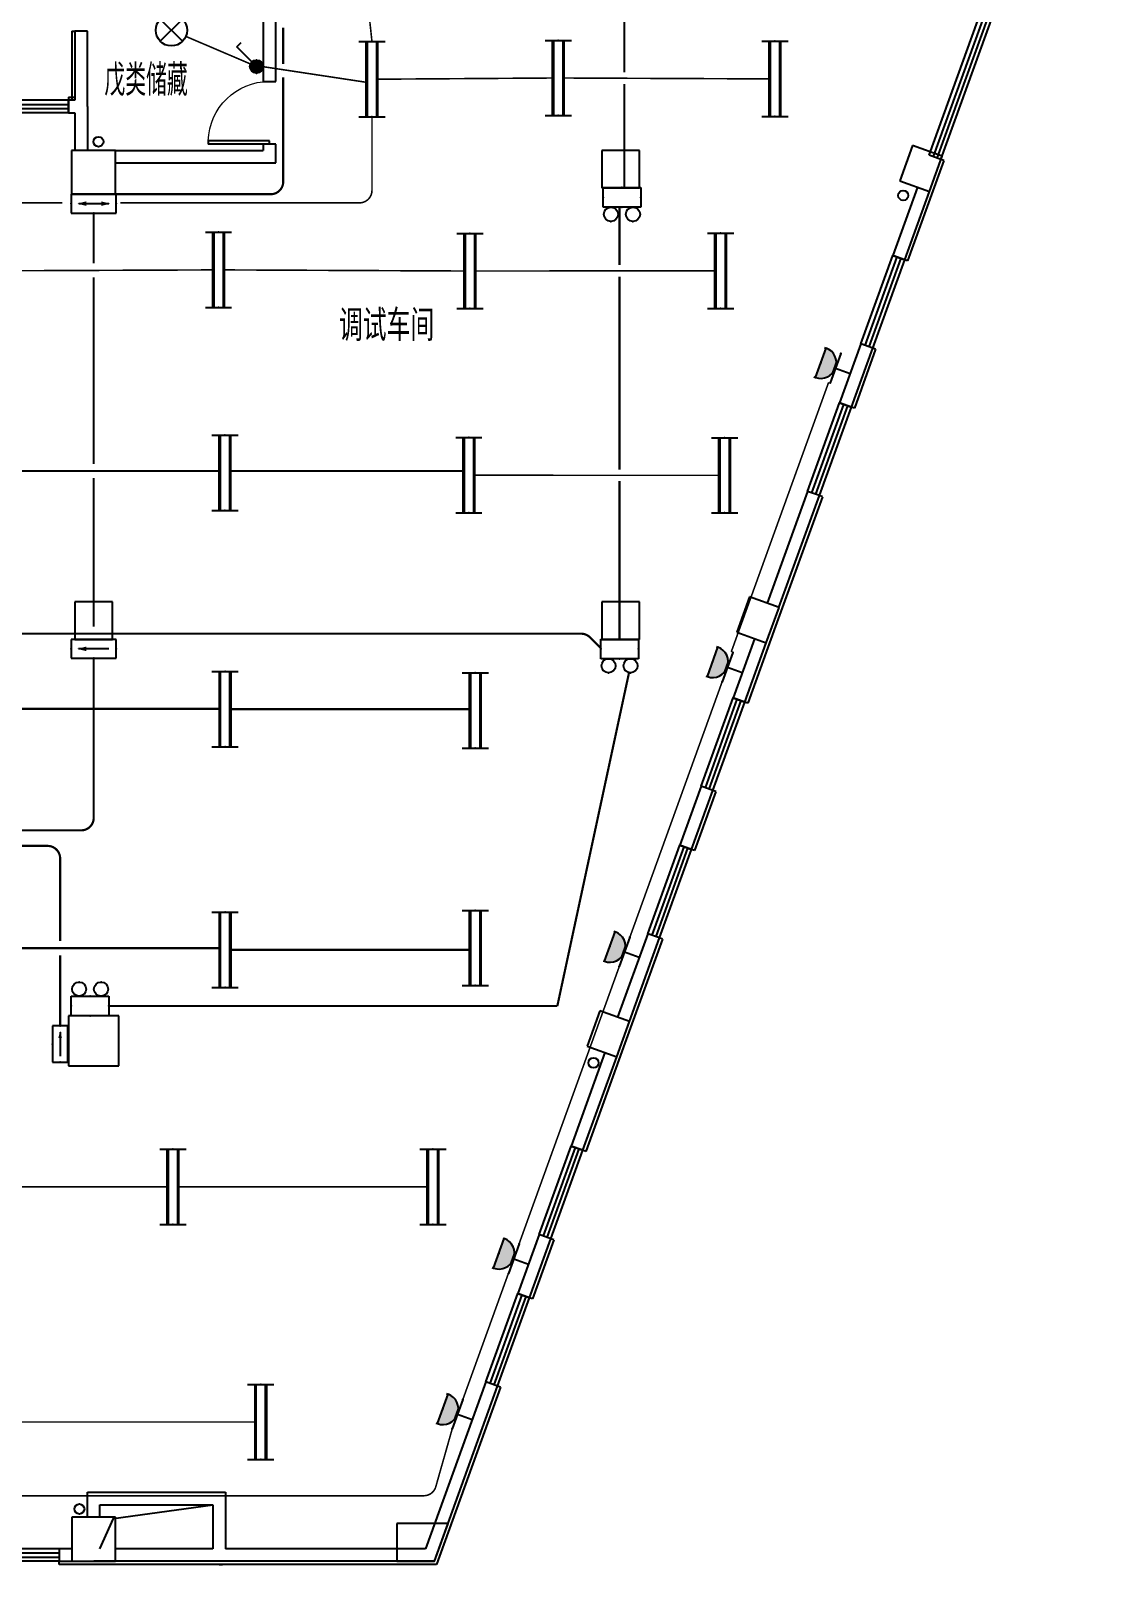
# Model space of a CAD drawing. Extents: x 2166032 to 5302137, y 581493 to 2416206.
# Drawn here: x 2507847 to 2525051, y 1124424 to 1149311 of the extents above; entities that cross this region are included whole.
import ezdxf
from ezdxf.enums import TextEntityAlignment as Align

# ---------------------------------------------------------------- set-up
doc = ezdxf.new("R2010")
doc.units = 0
doc.header["$LTSCALE"] = 1000
doc.header["$MEASUREMENT"] = 0
doc.linetypes.add('DASH', pattern=[0.35, 0.25, -0.1])
for name, color, linetype in [('AXIS', 3, 'Continuous'), ('COLUMN', 2, 'Continuous'), ('EQUIP-动力', 3, 'Continuous'), ('EQUIP-照明', 3, 'Continuous'), ('PUB_TEXT', 7, 'Continuous'), ('SURFACE', 8, 'Continuous'), ('TEL_TEXT', 7, 'Continuous'), ('WALL', 8, 'Continuous'), ('WINDOW', 8, 'Continuous'), ('WIRE-应急', 6, 'DASH'), ('WIRE-照明', 1, 'Continuous'), ('屋面', 151, 'Continuous')]:
    doc.layers.add(name, color=color, linetype=linetype)
doc.styles.add('_HZTXT', font='！tssdeng.shx', dxfattribs={"width": 0.8, "bigfont": '！tssdchn.shx'})
doc.styles.add('_TEL_DIM', font='@tssdeng.shx', dxfattribs={"width": 0.8, "height": 3.5, "bigfont": '!tssdchn.shx'})
doc.styles.get("Standard").update_dxf_attribs({"font": 'tssdeng.shx', "bigfont": 'tssdchn.shx'})
doc.styles.add('TSSD_REIN', font='tssdeng.shx', dxfattribs={"width": 0.7, "bigfont": 'tssdchn.shx'})

# ---------------------------------------------------------------- blocks, each defined once
blk = doc.blocks.new('$equip$00001148')
for p, q in [((0.354, 0.354), (-0.354, -0.354)), ((-0.354, 0.354), (0.354, -0.354))]:
    blk.add_line(p, q)
blk.add_circle((0, 0), 0.5)
at = {"flags": 9}
blk.add_attdef('A', (0, 0), '', height=0.00002, dxfattribs=at)
blk = doc.blocks.new('$equip$00001962')
for p, q in [((0.147, 0.356), (0.625, 0.833)), ((0.625, 0.833), (0.766, 0.692))]:
    blk.add_line(p, q)
blk.add_circle((0, 0.208), 0.208)
for p in [(-0.208, 0.208), (0, 0.417), (0, 0), (0.208, 0.208)]:
    blk.add_point(p)
for points in [[(-0.18, 0.313), (0.18, 0.313), (-0.208, 0.208), (0.208, 0.208)], [(-0.18, 0.104), (0.18, 0.104), (-0.208, 0.208), (0.208, 0.208)], [(-0.104, 0.389), (0.104, 0.389), (-0.18, 0.313), (0.18, 0.313)], [(-0.104, 0.028), (0.104, 0.028), (-0.18, 0.104), (0.18, 0.104)], [(0, 0.417), (0, 0.417), (-0.104, 0.389), (0.104, 0.389)], [(0, 0), (0, 0), (-0.104, 0.028), (0.104, 0.028)]]:
    blk.add_solid(points)
at = {"layer": 'TEL_TEXT', "style": '_TEL_DIM', "flags": 1}
blk.add_attdef('A', text='', height=0.00002, dxfattribs=at).set_placement((0, 0), align=Align.MIDDLE_CENTER)
blk = doc.blocks.new('$equip$00001237')
for p, q in [((-0.5, 1.05), (-0.5, 1)), ((-0.5, 1), (0.5, 1)), ((0.5, 1.05), (0.5, 1)), ((0.5, 0.5), (-0.5, 0.5)), ((0, 0.5), (0, 0))]:
    blk.add_line(p, q)
blk.add_arc((0, 1), 0.5, 180, 0)
for p in [(0, 1), (-0.5, 0.5), (0.5, 0.5), (0, 0)]:
    blk.add_point(p)
for points in [[(0.433, 0.75), (-0.433, 0.75), (0.5, 1), (-0.5, 1)], [(0.25, 0.567), (-0.25, 0.567), (0.433, 0.75), (-0.433, 0.75)], [(0, 0.5), (0, 0.5), (0.25, 0.567), (-0.25, 0.567)]]:
    blk.add_solid(points)
at = {"flags": 9}
blk.add_attdef('A', (0, 0), '', height=0.00002, dxfattribs=at)
blk = doc.blocks.new('$equip$00001687')
for p, q in [((0.72, 0.6), (-0.72, 0.6)), ((-0.72, 0.6), (-0.72, 0)), ((0.72, 0), (0.72, 0.6)), ((-0.72, 0), (0.72, 0))]:
    blk.add_line(p, q)
at = {"color": 7}
blk.add_line((-0.48, 0.3), (0.48, 0.3), dxfattribs=at)
for p in [(0, 0.6), (-0.72, 0.3), (0, 0), (0.72, 0.3)]:
    blk.add_point(p)
blk.add_solid([(0.24, 0.228), (0.528, 0.3), (0.24, 0.372)])
at = {"layer": 'TEL_TEXT', "style": '_TEL_DIM', "flags": 1}
blk.add_attdef('A', text='', height=0.00002, dxfattribs=at).set_placement((0, 0), align=Align.MIDDLE_CENTER)
blk = doc.blocks.new('$equip_U$00000006')
at = {"color": 3}
for p, q in [((-0.6, 0.624), (0.6, 0.624)), ((-0.6, 0), (-0.6, 0.624)), ((0.6, 0.624), (0.6, 0)), ((0.6, 0), (-0.6, 0))]:
    blk.add_line(p, q, dxfattribs=at)
for centre in [(-0.35, 0.849), (0.35, 0.849)]:
    blk.add_circle(centre, 0.225, dxfattribs=at)
at = {"style": '_TEL_DIM', "flags": 1}
blk.add_attdef('A', text='', height=0.00002, dxfattribs=at).set_placement((0, 0), align=Align.MIDDLE_CENTER)
blk = doc.blocks.new('$equip_U$00000175(20081108-2321)')
for p in [(0, 0.624), (-0.6, 0.312), (0, 0), (0.6, 0.312)]:
    blk.add_point(p)
blk.add_blockref('$equip_U$00000006', (0, 0))
at = {"color": 7, "style": '_TEL_DIM', "flags": 1}
blk.add_attdef('A', text='', height=0.000025, dxfattribs=at).set_placement((0, 0), align=Align.MIDDLE_CENTER)
blk = doc.blocks.new('$equip_U$00000184(许虹剑)')
for p in [(-0.35, 1.074), (0.35, 1.074), (-0.6, 0.312), (0, 0), (0.6, 0.312)]:
    blk.add_point(p)
blk.add_blockref('$equip_U$00000175(20081108-2321)', (0, 0))
at = {"color": 7, "style": '_TEL_DIM', "flags": 1}
blk.add_attdef('A', text='', height=0.000025, dxfattribs=at).set_placement((0, 0), align=Align.MIDDLE_CENTER)
blk = doc.blocks.new('$equip_U$00000360(20081108-2321)')
at = {"ltscale": 5}
for p in [(-0.35, 1.074), (0.35, 1.074), (-0.6, 0.312), (0, 0), (0.6, 0.312)]:
    blk.add_point(p, dxfattribs=at)
blk.add_blockref('$equip_U$00000184(许虹剑)', (0, 0), dxfattribs=at)
at = {"color": 7, "style": '_TEL_DIM', "flags": 1}
blk.add_attdef('A', text='', height=0.000025, dxfattribs=at).set_placement((0, 0), align=Align.MIDDLE_CENTER)
blk = doc.blocks.new('$equip$00001160')
for p, q in [((-1.2, 0.417), (-1.2, -0.417)), ((-1.2, 0.167), (1.2, 0.167)), ((1.2, 0.417), (1.2, -0.417)), ((-1.2, -0.167), (1.2, -0.167))]:
    blk.add_line(p, q)
at = {"const_width": 0.1}
for points in [[(-1.2, 0.167), (1.2, 0.167)], [(-1.2, -0.167), (1.2, -0.167)]]:
    blk.add_lwpolyline(points, dxfattribs=at)
at = {"layer": 'EQUIP-照明'}
for p in [(-1.2, 0), (0, 0.167), (1.2, 0), (0, -0.167)]:
    blk.add_point(p, dxfattribs=at)
at = {"layer": 'EQUIP-照明', "flags": 9}
blk.add_attdef('A', (0, 0), '', height=0.00002, dxfattribs=at)
blk = doc.blocks.new('$equip$00001685')
for p, q in [((0.72, 0.6), (-0.72, 0.6)), ((-0.72, 0.6), (-0.72, 0)), ((0.72, 0), (0.72, 0.6)), ((-0.72, 0), (0.72, 0))]:
    blk.add_line(p, q)
at = {"color": 7}
blk.add_line((-0.48, 0.3), (0.48, 0.3), dxfattribs=at)
for p in [(0, 0.6), (-0.72, 0.3), (0, 0), (0.72, 0.3)]:
    blk.add_point(p)
for points in [[(-0.24, 0.228), (-0.528, 0.3), (-0.24, 0.372)], [(0.24, 0.228), (0.528, 0.3), (0.24, 0.372)]]:
    blk.add_solid(points)
at = {"layer": 'TEL_TEXT', "style": '_TEL_DIM', "flags": 1}
blk.add_attdef('A', text='', height=0.00002, dxfattribs=at).set_placement((0, 0), align=Align.MIDDLE_CENTER)
blk = doc.blocks.new('$equip$00001686')
for p, q in [((0.72, 0.6), (-0.72, 0.6)), ((-0.72, 0.6), (-0.72, 0)), ((-0.72, 0), (0.72, 0)), ((0.72, 0), (0.72, 0.6))]:
    blk.add_line(p, q)
at = {"color": 7}
blk.add_line((-0.48, 0.3), (0.48, 0.3), dxfattribs=at)
for p in [(-0.72, 0.3), (0, 0.6), (0, 0), (0.72, 0.3)]:
    blk.add_point(p)
blk.add_solid([(-0.24, 0.228), (-0.528, 0.3), (-0.24, 0.372)])
at = {"layer": 'TEL_TEXT', "style": '_TEL_DIM', "flags": 1}
blk.add_attdef('A', text='', height=0.00002, dxfattribs=at).set_placement((0, 0), align=Align.MIDDLE_CENTER)
blk = doc.blocks.new('$TCHSYS$WIN2D')
for p, q in [((-0.5, 0.5), (0.5, 0.5)), ((-0.5, 0.5), (-0.5, -0.5)), ((0.5, 0.5), (0.5, -0.5)), ((0.5, 0.1667), (-0.5, 0.1667)), ((0.5, -0.1667), (-0.5, -0.1667)), ((-0.5, -0.5), (0.5, -0.5))]:
    blk.add_line(p, q)
blk = doc.blocks.new('$TCHSYS$DOOR2D')
for p, q in [((0.45, 0.975), (0.5, 0.975)), ((0.45, 0), (0.45, 0.975)), ((0.5, 0), (0.5, 0.975)), ((0.5, 0), (0.45, 0))]:
    blk.add_line(p, q)
at = {"lineweight": 13}
blk.add_arc((0.475, 0), 0.975, 91.4693, 180, dxfattribs=at)

msp = doc.modelspace()

# ---------------------------------------------------------------- linework, layer by layer
msp.add_circle((2604640.5, 1020101.3), 438608.5)
at = {"layer": 'AXIS'}
msp.add_lwpolyline([(2508942.8, 1125111.5), (2509155.6, 1125595.4), (2510742.8, 1125811.3)], dxfattribs=at)
at = {"layer": 'COLUMN'}
for p, q in [((2509191.2, 1147411.3), (2508491.2, 1147411.3)), ((2508491.2, 1147411.3), (2508491.2, 1146711.3)), ((2509191.2, 1146711.3), (2509191.2, 1147411.3)), ((2517542.8, 1147411.3), (2516942.8, 1147411.3)), ((2516942.8, 1147411.3), (2516942.8, 1146811.3)), ((2517542.8, 1146811.3), (2517542.8, 1147411.3)), ((2521893, 1147489.7), (2521689.3, 1146925.3)), ((2522363.8, 1147319.7), (2521893, 1147489.7)), ((2522160, 1146755.4), (2522363.8, 1147319.7)), ((2516942.8, 1146811.3), (2517542.8, 1146811.3)), ((2521689.3, 1146925.3), (2522160, 1146755.4)), ((2508491.2, 1146711.3), (2509191.2, 1146711.3)), ((2509142.8, 1140211.3), (2508542.8, 1140211.3)), ((2508542.8, 1140211.3), (2508542.8, 1139611.3)), ((2509142.8, 1139611.3), (2509142.8, 1140211.3)), ((2517542.8, 1140211.3), (2516942.8, 1140211.3)), ((2516942.8, 1140211.3), (2516942.8, 1139611.3)), ((2517542.8, 1139611.3), (2517542.8, 1140211.3)), ((2519293.5, 1140289.7), (2519089.7, 1139725.3)), ((2519765, 1140119.4), (2519293.5, 1140289.7)), ((2519561.3, 1139555.1), (2519765, 1140119.4)), ((2508542.8, 1139611.3), (2509142.8, 1139611.3)), ((2516942.8, 1139611.3), (2517542.8, 1139611.3)), ((2519089.7, 1139725.3), (2519561.3, 1139555.1)), ((2516910.5, 1133689.7), (2516706.8, 1133125.3)), ((2517381.3, 1133519.7), (2516910.5, 1133689.7)), ((2509241.2, 1133611.3), (2508441.2, 1133611.3)), ((2508441.2, 1133611.3), (2508441.2, 1132811.3)), ((2509241.2, 1132811.3), (2509241.2, 1133611.3)), ((2517177.5, 1132955.4), (2517381.3, 1133519.7)), ((2516706.8, 1133125.3), (2517177.5, 1132955.4)), ((2508441.2, 1132811.3), (2509241.2, 1132811.3)), ((2509192.5, 1125611.5), (2508492.5, 1125611.5)), ((2508492.5, 1125611.5), (2508492.5, 1124911.5)), ((2509192.5, 1124911.5), (2509192.5, 1125611.5)), ((2508492.5, 1124911.5), (2509192.5, 1124911.5))]:
    msp.add_line(p, q, dxfattribs=at)
msp.add_lwpolyline([(2513674.9, 1125511.3), (2513674.9, 1124911.3), (2514274.9, 1124911.3), (2514491.5, 1125511.3), (2513674.9, 1125511.3)], dxfattribs=at)
at = {"layer": 'SURFACE'}
for p, q in [((2508492.8, 1149311.3), (2508542.8, 1149311.3)), ((2508492.8, 1149311.3), (2508492.8, 1148261.3)), ((2508442.8, 1148261.3), (2508442.8, 1148211.3)), ((2508442.8, 1148261.3), (2508492.8, 1148261.3)), ((2508492.8, 1148261.3), (2508492.8, 1148211.3)), ((2508492.8, 1148261.3), (2508492.8, 1148211.3)), ((2508492.8, 1148261.3), (2508542.8, 1148261.3)), ((2522326.7, 1147072.1), (2521813.3, 1145650.1)), ((2522390.6, 1147248.9), (2522326.7, 1147072.1)), ((2522390.6, 1147248.9), (2522344.2, 1147265.6)), ((2521813.3, 1145650.1), (2521766.3, 1145667.1)), ((2521303.9, 1144239.2), (2520964.3, 1143298.6)), ((2521303.9, 1144239.2), (2521256.9, 1144256.2)), ((2520964.3, 1143298.6), (2520917.3, 1143315.6)), ((2520454.9, 1141887.8), (2519710.2, 1139825.2)), ((2520454.9, 1141887.8), (2520407.9, 1141904.8)), ((2519710.2, 1139825.2), (2519266.4, 1138595.8)), ((2519266.4, 1138595.8), (2519219.3, 1138612.8)), ((2518757, 1137184.9), (2518417.4, 1136244.4)), ((2518757, 1137184.9), (2518709.9, 1137201.9)), ((2518417.4, 1136244.4), (2518370.3, 1136261.3)), ((2517908, 1134833.5), (2517308.7, 1133173.7)), ((2517908, 1134833.5), (2517861, 1134850.5)), ((2517308.7, 1133173.7), (2516685.5, 1131447.4)), ((2516685.5, 1131447.4), (2516638.4, 1131464.4)), ((2516176.1, 1130036.6), (2515836.5, 1129096)), ((2516176.1, 1130036.6), (2516129, 1130053.6)), ((2515836.5, 1129096), (2515789.4, 1129113)), ((2515327.1, 1127685.2), (2514307.5, 1124861.3)), ((2515327.1, 1127685.2), (2515280.1, 1127702.1)), ((2508292.8, 1124861.3), (2508292.8, 1124911.3)), ((2508842.8, 1124861.3), (2508292.8, 1124861.3)), ((2510842.8, 1124861.3), (2508842.8, 1124861.3)), ((2514307.5, 1124861.3), (2510842.8, 1124861.3)), ((2510842.8, 1124861.3), (2510892.8, 1124861.3)), ((2510892.8, 1124861.3), (2510892.8, 1124861.3))]:
    msp.add_line(p, q, dxfattribs=at)
at = {"layer": 'WALL'}
for p, q in [((2511742.8, 1148511.3), (2511742.8, 1151311.3)), ((2511542.8, 1151111.3), (2511542.8, 1148511.3)), ((2508742.8, 1149311.3), (2508542.8, 1149311.3)), ((2508542.8, 1149311.3), (2508542.8, 1148211.3)), ((2508742.8, 1148111.3), (2508742.8, 1149311.3)), ((2511542.8, 1148511.3), (2511742.8, 1148511.3)), ((2508542.8, 1148211.3), (2508442.8, 1148211.3)), ((2508442.8, 1148211.3), (2508442.8, 1148011.3)), ((2508742.8, 1148111.3), (2508742.8, 1147411.3)), ((2508442.8, 1148011.3), (2508542.8, 1148011.3)), ((2508542.8, 1148011.3), (2508542.8, 1147411.3)), ((2509191.2, 1147411.3), (2511542.8, 1147411.3)), ((2511742.8, 1147511.3), (2511542.8, 1147511.3)), ((2511542.8, 1147511.3), (2511542.8, 1147411.3)), ((2511742.8, 1147211.3), (2511742.8, 1147511.3)), ((2509191.2, 1147211.3), (2511742.8, 1147211.3)), ((2521971.2, 1146823.5), (2521578.2, 1145735)), ((2521766.3, 1145667.1), (2522159.3, 1146755.6)), ((2521578.2, 1145735), (2521766.3, 1145667.1)), ((2521068.8, 1144324.1), (2520729.2, 1143383.5)), ((2521256.9, 1144256.2), (2521068.8, 1144324.1)), ((2520917.3, 1143315.6), (2521256.9, 1144256.2)), ((2520729.2, 1143383.5), (2520917.3, 1143315.6)), ((2520219.8, 1141972.7), (2519575.4, 1140187.9)), ((2519763.5, 1140120), (2520407.9, 1141904.8)), ((2520407.9, 1141904.8), (2520219.8, 1141972.7)), ((2519371.6, 1139623.5), (2519031.2, 1138680.7)), ((2519219.3, 1138612.8), (2519559.8, 1139555.6)), ((2519031.2, 1138680.7), (2519219.3, 1138612.8)), ((2518521.8, 1137269.8), (2518182.2, 1136329.3)), ((2518370.3, 1136261.3), (2518709.9, 1137201.9)), ((2518709.9, 1137201.9), (2518521.8, 1137269.8)), ((2518182.2, 1136329.3), (2518370.3, 1136261.3)), ((2517672.8, 1134918.4), (2517192.5, 1133587.9)), ((2517861, 1134850.5), (2517672.8, 1134918.4)), ((2517380.6, 1133520), (2517861, 1134850.5)), ((2516988.7, 1133023.5), (2516450.3, 1131532.3)), ((2516638.4, 1131464.4), (2517176.8, 1132955.6)), ((2516450.3, 1131532.3), (2516638.4, 1131464.4)), ((2515940.9, 1130121.5), (2515601.3, 1129180.9)), ((2515789.4, 1129113), (2516129, 1130053.6)), ((2516129, 1130053.6), (2515940.9, 1130121.5)), ((2515601.3, 1129180.9), (2515789.4, 1129113)), ((2515091.9, 1127770.1), (2514132, 1125111.3)), ((2514272.4, 1124911.3), (2515280.1, 1127702.1)), ((2515280.1, 1127702.1), (2515091.9, 1127770.1)), ((2508742.8, 1125611.5), (2508742.8, 1126011.3)), ((2508742.8, 1126011.3), (2510942.8, 1126011.3)), ((2510942.8, 1126011.3), (2510942.8, 1125111.3)), ((2508942.8, 1125611.5), (2508942.8, 1125811.3)), ((2508942.8, 1125811.3), (2510742.8, 1125811.3)), ((2510742.8, 1125811.3), (2510742.8, 1125111.3)), ((2508492.5, 1125111.3), (2508292.8, 1125111.3)), ((2508292.8, 1125111.3), (2508292.8, 1124911.3)), ((2508292.8, 1124911.3), (2508842.8, 1124911.3)), ((2510842.8, 1124911.3), (2508842.8, 1124911.3)), ((2510742.8, 1125111.3), (2509192.5, 1125111.3)), ((2514272.4, 1124911.3), (2510842.8, 1124911.3)), ((2514132, 1125111.3), (2510942.8, 1125111.3))]:
    msp.add_line(p, q, dxfattribs=at)
msp.add_lwpolyline([(2513674.9, 1125511.3), (2513672.6, 1124911.3), (2514274.9, 1124911.3), (2514491.5, 1125511.3), (2513674.9, 1125511.3)], dxfattribs=at)
at = {"layer": 'WIRE-应急', "linetype": 'DASH', "const_width": 35}
for points in [[(2517298.3, 1150644.7), (2517298.3, 1148653.4)], [(2511862.8, 1149369.4), (2511862.8, 1148790.7)], [(2517298.3, 1148468.4), (2517298.3, 1146816.3)], [(2508842.8, 1145609.3), (2508842.8, 1146411.3)], [(2517222.2, 1145581.6), (2517222.2, 1146504.1)], [(2508842.8, 1142409.7), (2508842.8, 1145384.3)], [(2517222.2, 1142321.5), (2517222.2, 1145396.6)], [(2508842.8, 1139815.8), (2508842.8, 1142184.7)], [(2517222.2, 1139616.3), (2517222.2, 1142136.5)], [(2502625.1, 1139703.3), (2511779.5, 1139703.3)], [(2516231, 1133766.1), (2517373.6, 1139081.9)], [(2508307.9, 1133447.2), (2508307.9, 1134575.9)], [(2509084.9, 1133766.1), (2516231, 1133766.1)]]:
    msp.add_lwpolyline(points, dxfattribs=at)
for points in [[(2511862.8, 1148576.7), (2511862.8, 1146911.3, -0.4142136), (2511662.8, 1146711.3), (2509191.2, 1146711.3)], [(2511779.5, 1139703.3), (2516610.4, 1139703.3, -0.1989124), (2516751.9, 1139644.7), (2516922, 1139474.5)], [(2508842.8, 1139311.3), (2508842.8, 1136767.1, -0.4142136), (2508642.8, 1136567.1), (2501757.4, 1136567.1)], [(2508307.9, 1134800.9), (2508307.9, 1136119.1, 0.4142136), (2508107.9, 1136319.1), (2501777.4, 1136319.1)]]:
    msp.add_lwpolyline(points, format="xyb", dxfattribs=at)
at = {"layer": 'WIRE-照明', "linetype": 'Continuous'}
for points, const_width in [([(2513164, 1150205.2), (2513277.2, 1149145.8)], 25), ([(2511437, 1148748), (2510310.5, 1149228.9)], 25), ([(2511527.2, 1148748), (2513207.9, 1148493.5)], 25), ([(2513360.5, 1148545.8), (2516162.8, 1148565.1)], 25), ([(2516329.5, 1148565.1), (2519615.3, 1148550.8)], 25), ([(2510748.4, 1145504.9), (2506611.1, 1145487.3)], 25), ([(2510915.1, 1145504.9), (2514754.8, 1145487.1)], 25), ([(2514921.5, 1145487.1), (2518749.5, 1145490.4)], 25), ([(2506597.7, 1142297.2), (2510850.5, 1142297.2)], 35), ([(2511017.1, 1142297.2), (2514738.3, 1142297.2)], 35), ([(2514905, 1142230.1), (2518813.4, 1142228.3)], 25), ([(2506597.7, 1138505.1), (2510852.7, 1138505.1)], 35), ([(2511019.4, 1138498.2), (2514840.5, 1138498.2)], 35), ([(2506597.7, 1134688.4), (2510852.7, 1134688.4)], 35), ([(2511019.4, 1134662.3), (2514840.5, 1134662.3)], 35), ([(2506597.7, 1130882.5), (2510022.1, 1130882.5)], 25), ([(2510188.7, 1130882.5), (2514165.5, 1130880.6)], 25), ([(2506618.8, 1127132.3), (2511420.6, 1127132.3)], 25)]:
    msp.add_lwpolyline(points, dxfattribs=dict(at, const_width=const_width))
at = {"layer": 'WIRE-照明', "linetype": 'Continuous', "const_width": 25}
for points in [[(2513277.2, 1147945.8), (2513277.2, 1146773.8, -0.4142136), (2513077.2, 1146573.8), (2509265.7, 1146573.8)], [(2508343.2, 1146573.8), (2500955.3, 1146573.8, 0.4142136), (2500755.3, 1146373.8), (2500755.3, 1145686.4)]]:
    msp.add_lwpolyline(points, format="xyb", dxfattribs=at)
at = {"layer": 'WIRE-照明', "color": 1, "linetype": 'Continuous', "const_width": 25}
for points in [[(2519002.3, 1139412.5), (2520554.7, 1143712.3)], [(2518856.7, 1138933.5), (2517387.6, 1134864.4)], [(2517217.8, 1134394.1), (2515620.9, 1129971.2)], [(2515451.1, 1129501), (2514725.5, 1127491.2)]]:
    msp.add_lwpolyline(points, dxfattribs=at)
at = {"layer": 'WIRE-照明', "linetype": 'Continuous'}
msp.add_lwpolyline([(2500792.8, 1127886.8, 35, 35, 0), (2500792.8, 1126155.7, 35, 25, 0.4142136), (2500992.8, 1125955.7, 25, 25, 0), (2514102.6, 1125955.7, 25, 25, 0.3157558), (2514290.7, 1126087.6, 25, 25, 0), (2514555.7, 1127020.9, 25, 25, 0)], format="xyseb", dxfattribs=at)
at = {"layer": '屋面', "color": 6}
for centre in [(2508918.2, 1147549.6), (2521743.9, 1146692.4), (2516807.3, 1132859.9), (2508614.2, 1125744.5)]:
    msp.add_circle(centre, 80, dxfattribs=at)

# ---------------------------------------------------------------- block references
at = {"layer": 'EQUIP-动力', "xscale": 500.0000000000711, "yscale": 500, "zscale": 500.0000000000355, "rotation": 70.14790401486997}
for p in [(2520899, 1143853.8), (2519176.7, 1139083.8), (2517537.8, 1134544.4), (2515771.1, 1129651.2), (2514875.7, 1127171.2)]:
    msp.add_blockref('$equip$00001237', p, dxfattribs=at)
at = {"layer": 'EQUIP-照明', "xscale": 500, "yscale": 500, "zscale": 500}
for name, p in [('$equip$00001148', (2510080.6, 1149327)), ('$equip$00001685', (2508843.3, 1146411.3)), ('$equip_U$00000360(20081108-2321)', (2508784.8, 1133610))]:
    msp.add_blockref(name, p, dxfattribs=at)
at = {"layer": 'EQUIP-照明'}
for name, p, xscale, yscale, zscale, rotation in [('$equip$00001962', (2511541.2, 1148748), 500, 500, 500, 89.99999999994664), ('$equip$00001160', (2513277.2, 1148545.8), 500, 500, 500, 90), ('$equip$00001160', (2516246.2, 1148565.1), 500, 500, 500, 90), ('$equip$00001160', (2519698.6, 1148550.8), 500, 500, 500, 90), ('$equip_U$00000360(20081108-2321)', (2517261, 1146816.3), 500, 500, 500, 180), ('$equip$00001160', (2510831.8, 1145504.9), 500, 500, 500, 90), ('$equip$00001160', (2514838.2, 1145487.1), 500, 500, 500, 90), ('$equip$00001160', (2518832.9, 1145490.4), 500, 500, 500, 90), ('$equip$00001160', (2510933.8, 1142267.5), 500, 500, 500, 90), ('$equip$00001160', (2514821.7, 1142230.1), 500, 500, 500, 90), ('$equip$00001160', (2518896.7, 1142228.3), 500, 500, 500, 90), ('$equip$00001687', (2508842.8, 1139611.3), 500, 500, 500, 180), ('$equip_U$00000360(20081108-2321)', (2517222.2, 1139616.3), 500, 500, 500, 180), ('$equip$00001160', (2510936.1, 1138498.2), 500, 500, 500, 90), ('$equip$00001160', (2514923.9, 1138479.4), 500, 500, 500, 90), ('$equip$00001160', (2510936.1, 1134662.3), 500, 500, 500, 90), ('$equip$00001160', (2514923.9, 1134690.5), 500, 500, 500, 90), ('$equip$00001686', (2508187.9, 1133159.2), 400, 400, 400, 270), ('$equip$00001160', (2510105.4, 1130882.5), 500, 500, 500, 90), ('$equip$00001160', (2514248.9, 1130880.6), 500, 500, 500, 90), ('$equip$00001160', (2511504, 1127132.3), 500, 500, 500, 90)]:
    msp.add_blockref(name, p, dxfattribs=dict(at, xscale=xscale, yscale=yscale, zscale=zscale, rotation=rotation))
at = {"layer": 'WINDOW'}
for name, p, xscale, yscale, zscale, rotation in [('$TCHSYS$WIN2D', (2523336.2, 1150309.7), -6400, 200, -6400, 250.1479040148673), ('$TCHSYS$DOOR2D', (2511642.8, 1148011.3), 1000, -1000, 1000, 269.9999999999521), ('$TCHSYS$WIN2D', (2506942.8, 1148111.3), -3000, -200, -3000, 1.431719280012431e-11), ('$TCHSYS$WIN2D', (2521417.5, 1144995.6), -1500, 200, -1500, 250.147904014863), ('$TCHSYS$WIN2D', (2520568.5, 1142644.2), -1500, 200, -1500, 250.147904014863), ('$TCHSYS$WIN2D', (2518870.6, 1137941.3), -1500, 200, -1500, 250.1479040148679), ('$TCHSYS$WIN2D', (2518021.6, 1135589.9), -1500, 200, -1500, 250.1479040148679), ('$TCHSYS$WIN2D', (2516289.7, 1130793), -1500, 200, -1500, 250.1479040148658), ('$TCHSYS$WIN2D', (2515440.7, 1128441.5), -1500, 200, -1500, 250.1479040148658), ('$TCHSYS$WIN2D', (2507542.8, 1125011.3), 1500, -200, 1500, 180.0000000006416)]:
    msp.add_blockref(name, p, dxfattribs=dict(at, xscale=xscale, yscale=yscale, zscale=zscale, rotation=rotation))

# ---------------------------------------------------------------- texts
at = {"layer": 'PUB_TEXT'}
for s, style, width, p in [('戊类储藏', 'TSSD_REIN', 0.7, (2509012.6, 1148281.9)), ('调试车间', '_HZTXT', 0.8, (2512750.3, 1144369.6))]:
    msp.add_text(s, height=500, dxfattribs=dict(at, style=style, width=width)).set_placement(p)

doc.saveas('drawing.dxf')
